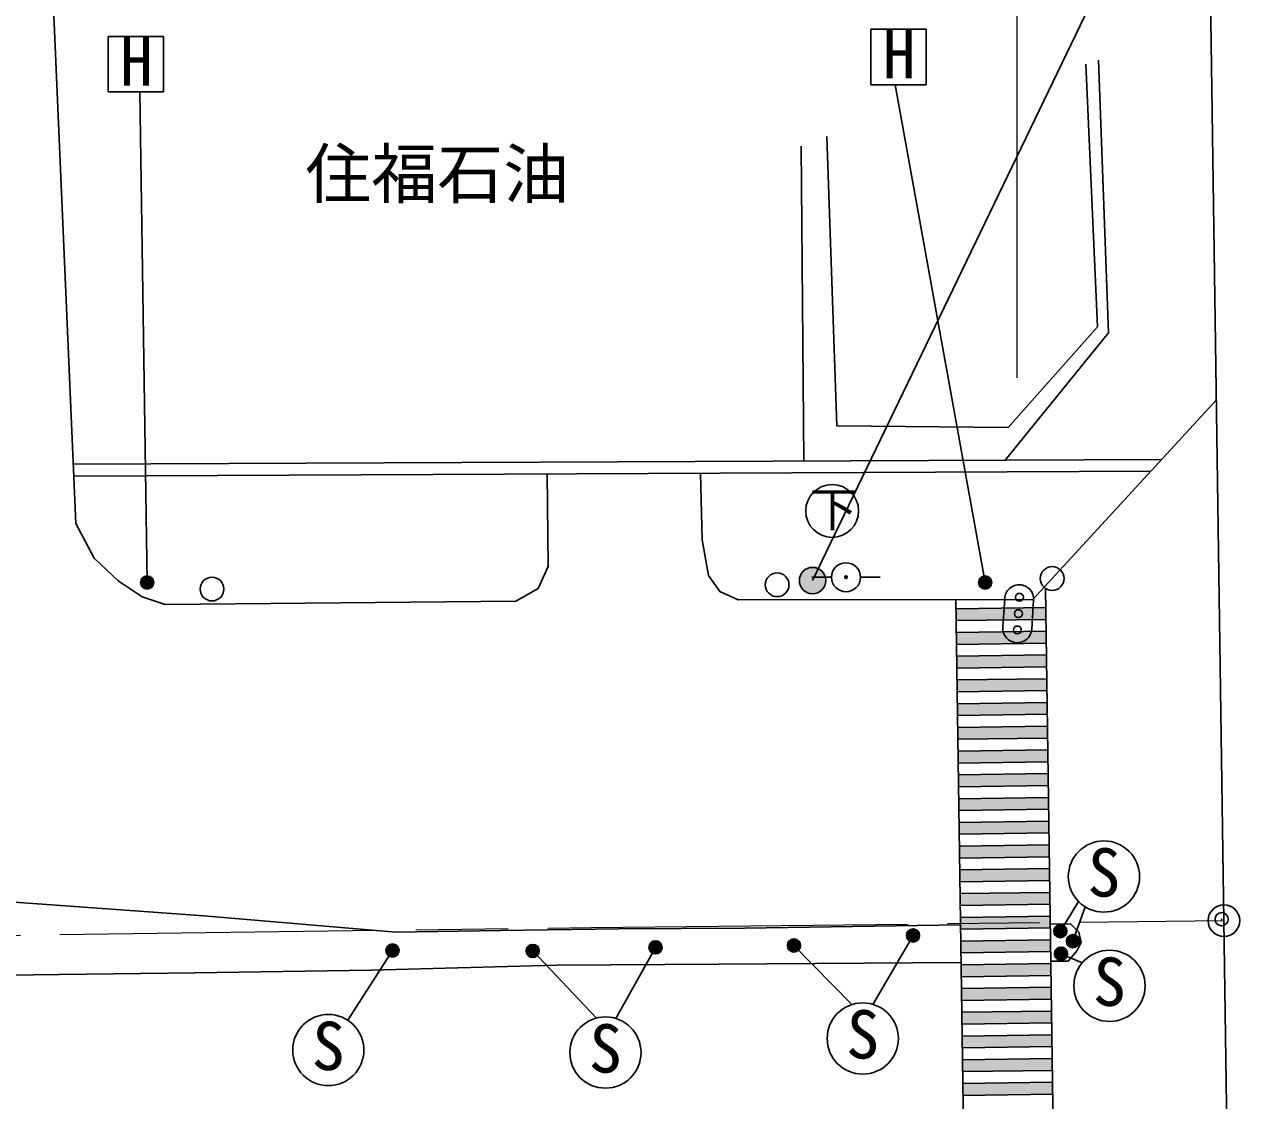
# Model space of a CAD drawing. Units: millimetres at full size, sheet at 1:1000; details may follow other scales. Extents: x 40000 to 680000, y 20000 to 380000.
# Drawn here: x 522929 to 569015, y 286826 to 327632 of the extents above; entities that cross this region are included whole.
import ezdxf
from ezdxf.enums import TextEntityAlignment as Align

# ---------------------------------------------------------------- set-up
doc = ezdxf.new("R2010")
doc.units = ezdxf.units.MM
doc.header["$LTSCALE"] = 1000
doc.header["$PDMODE"] = 32
doc.header["$PDSIZE"] = 500
doc.linetypes.add('CHAIN', pattern=[18.5, 12, -1.5, 3.5, -1.5])
for name, color, linetype, lineweight in [('M-BGD', 7, 'Continuous', 25), ('M-BGD-EXST', 7, 'Continuous', 25), ('M-BMK', 2, 'CHAIN', 13), ('M-BMK-OTRS', 5, 'Continuous', 25), ('M-BMK-SRVR', 3, 'Continuous', 25), ('M-STR-HTXT', 7, 'Continuous', 13), ('M-STR-STRC', 7, 'Continuous', 25), ('M-STR-STRD', 8, 'Continuous', 25)]:
    doc.layers.add(name, color=color, linetype=linetype, lineweight=lineweight)
doc.layers.add('M-BMK-HTXT', color=7, linetype='Continuous')
doc.layers.add('M-OTRS', color=6, linetype='Continuous')
doc.styles.add('ＭＳ ゴシック', font='')
doc.styles.get('ＭＳ ゴシック').set_extended_font_data('MS Gothic')

msp = doc.modelspace()

# ---------------------------------------------------------------- hatches: boundary and pattern name
at = {"layer": 'M-BGD'}
msp.add_hatch(color=256, dxfattribs=at).paths.add_polyline_path([(554037, 306670, 1), (554137, 306670, 1)])
at = {"layer": 'M-BGD-EXST'}
for points in [[(527837, 306473, 1), (527337, 306473, 1)], [(559616, 306473, 1), (559116, 306473, 1)], [(556878, 293092, 1), (556378, 293092, 1)], [(562464, 293253, 1), (561964, 293253, 1)], [(562942, 292876, 1), (562442, 292876, 1)], [(537140, 292517, 1), (536640, 292517, 1)], [(542456, 292502, 1), (541956, 292502, 1)], [(547111, 292640, 1), (546611, 292640, 1)], [(552364, 292708, 1), (551864, 292708, 1)], [(562489, 292398, 1), (561989, 292398, 1)]]:
    msp.add_hatch(color=256, dxfattribs=at).paths.add_polyline_path(points)
at = {"layer": 'M-STR-STRC'}
for points in [[(553318, 306545, 1), (552318, 306545, 1)], [(561662, 305524), (558262, 305475), (558268, 305025), (561669, 305074)], [(561675, 304624), (558275, 304575), (558281, 304125), (561682, 304174)], [(561688, 303725), (558288, 303676), (558294, 303226), (561695, 303275)], [(561701, 302825), (558300, 302776), (558307, 302326), (561708, 302375)], [(561714, 301925), (558313, 301876), (558320, 301426), (561721, 301475)], [(561727, 301025), (558326, 300976), (558333, 300526), (561733, 300575)], [(561740, 300125), (558339, 300076), (558346, 299626), (561746, 299675)], [(561753, 299225), (558352, 299176), (558359, 298726), (561759, 298775)], [(561766, 298325), (558365, 298276), (558372, 297826), (561772, 297875)], [(561779, 297425), (558378, 297376), (558385, 296926), (561785, 296975)], [(561792, 296525), (558391, 296476), (558398, 296026), (561798, 296075)], [(561805, 295625), (558404, 295576), (558411, 295126), (561811, 295175)], [(561818, 294725), (558417, 294676), (558424, 294226), (561824, 294275)], [(561831, 293826), (558430, 293777), (558437, 293327), (561837, 293376)], [(561844, 292926), (558443, 292877), (558450, 292427), (561850, 292476)], [(561857, 292026), (558456, 291977), (558463, 291527), (561863, 291576)], [(561870, 291126), (558469, 291077), (558475, 290627), (561876, 290676)], [(561883, 290226), (558482, 290177), (558488, 289727), (561889, 289776)], [(561896, 289326), (558495, 289277), (558501, 288827), (561902, 288876)], [(561908, 288426), (558508, 288377), (558514, 287927), (561915, 287976)], [(561921, 287526), (558521, 287477), (558527, 287027), (561928, 287076)]]:
    msp.add_hatch(color=256, dxfattribs=at).paths.add_polyline_path(points)

# ---------------------------------------------------------------- linework, layer by layer
at = {"layer": 'M-BGD'}
for p, q in [((552489, 311079), (552387, 323011)), ((566057, 311139), (524783, 310956)), ((565642, 310687), (524803, 310506)), ((553537, 306670), (552787, 306670)), ((554637, 306670), (555387, 306670))]:
    msp.add_line(p, q, dxfattribs=at)
for points in [[(523782, 334104), (524881, 308708), (525583, 307392), (526488, 306539), (527393, 305933), (528273, 305638), (541564, 305763), (542409, 306238), (542796, 307083), (542760, 310586)], [(563184, 326122), (563617, 316160), (560238, 312349), (553739, 312406), (553364, 323379)], [(560124, 311113), (564038, 315938), (563666, 326268)], [(568130, 313393), (561177, 305832), (550002, 305814), (549298, 306129), (548877, 306731), (548637, 308090), (548573, 310611)]]:
    msp.add_lwpolyline(points, dxfattribs=at)
for centre, radius in [((554087, 306670), 550), ((561903, 306622), 450), ((530046, 306223), 450), ((551474, 306385), 450), ((554087, 306670), 50)]:
    msp.add_circle(centre, radius, dxfattribs=at)
at = {"layer": 'M-BGD-EXST'}
for p, q in [((557128, 327443), (555028, 327443)), ((555028, 327443), (555028, 325343)), ((557128, 325343), (557128, 327443)), ((528205, 327168), (526105, 327168)), ((526105, 327168), (526105, 325068)), ((528205, 325068), (528205, 327168)), ((526105, 325068), (528205, 325068)), ((527587, 306473), (527305, 325068)), ((555028, 325343), (557128, 325343)), ((559366, 306473), (555954, 325343)), ((562214, 293253), (562906, 294375)), ((562692, 292876), (563151, 294179)), ((552114, 292708), (554304, 290468)), ((556628, 293092), (555105, 290479)), ((536890, 292517), (535196, 289875)), ((542206, 292502), (544631, 289960)), ((546861, 292640), (545356, 289945)), ((562239, 292398), (563043, 292048))]:
    msp.add_line(p, q, dxfattribs=at)
for centre, radius in [((553562, 309183), 1000), ((527587, 306473), 250), ((559366, 306473), 250), ((563867, 295324), 1350), ((556628, 293092), 250), ((562214, 293253), 250), ((562692, 292876), 250), ((536890, 292517), 250), ((542206, 292502), 250), ((546861, 292640), 250), ((552114, 292708), 250), ((562239, 292398), 250), ((564077, 291181), 1350), ((554723, 289184), 1350), ((534457, 288746), 1350), ((544965, 288652), 1350)]:
    msp.add_circle(centre, radius, dxfattribs=at)
at = {"layer": 'M-BMK'}
msp.add_lwpolyline([(66755, 292612), (110907, 292612), (144555, 292432), (150441, 292432), (180550, 292291), (205930, 292124), (241043, 291975), (270429, 291786), (308464, 291759), (347928, 291618), (363222, 291606), (399236, 291846), (430903, 292073), (461527, 292396), (505783, 292879), (544442, 293395), (568415, 293653)], dxfattribs=at)
at = {"layer": 'M-BMK-OTRS'}
msp.add_line((568962, 255873), (567898, 329367), dxfattribs=at)
at = {"layer": 'M-BMK-SRVR'}
msp.add_circle((568415, 293653), 600, dxfattribs=at)
at = {"layer": 'M-OTRS'}
msp.add_point((568330, 293705), dxfattribs=at)
at = {"layer": 'M-STR-HTXT'}
msp.add_line((560570, 349505), (560570, 314232), dxfattribs=at)
at = {"layer": 'M-STR-STRC'}
for p, q in [((562018, 280790), (561652, 306251)), ((558617, 280802), (558257, 305826)), ((560034, 304773), (560104, 305871)), ((561202, 305801), (561132, 304703)), ((558262, 305475), (561662, 305524)), ((558268, 305025), (561669, 305074)), ((558275, 304575), (561675, 304624)), ((558281, 304125), (561682, 304174)), ((558288, 303676), (561688, 303725)), ((558294, 303226), (561695, 303275)), ((558300, 302776), (561701, 302825)), ((558307, 302326), (561708, 302375)), ((558313, 301876), (561714, 301925)), ((558320, 301426), (561721, 301475)), ((558326, 300976), (561727, 301025)), ((558333, 300526), (561733, 300575)), ((558339, 300076), (561740, 300125)), ((558346, 299626), (561746, 299675)), ((558352, 299176), (561753, 299225)), ((558359, 298726), (561759, 298775)), ((558365, 298276), (561766, 298325)), ((558372, 297826), (561772, 297875)), ((558378, 297376), (561779, 297425)), ((558385, 296926), (561785, 296975)), ((558391, 296476), (561792, 296525)), ((558398, 296026), (561798, 296075)), ((558404, 295576), (561805, 295625)), ((558411, 295126), (561811, 295175)), ((558417, 294676), (561818, 294725)), ((558424, 294226), (561824, 294275)), ((558430, 293777), (561831, 293826)), ((558437, 293327), (561837, 293376)), ((558443, 292877), (561844, 292926)), ((558450, 292427), (561850, 292476)), ((558456, 291977), (561857, 292026)), ((558463, 291527), (561863, 291576)), ((558469, 291077), (561870, 291126)), ((558475, 290627), (561876, 290676)), ((558482, 290177), (561883, 290226)), ((558488, 289727), (561889, 289776)), ((558495, 289277), (561896, 289326)), ((558501, 288827), (561902, 288876)), ((558508, 288377), (561908, 288426)), ((558514, 287927), (561915, 287976)), ((558521, 287477), (561921, 287526)), ((558527, 287027), (561928, 287076))]:
    msp.add_line(p, q, dxfattribs=at)
msp.add_lwpolyline([(552818, 306545), (566586, 335098), (566768, 335340)], dxfattribs=at)
for centre, radius in [((552818, 306545), 500), ((560663, 305910), 150), ((560624, 305291), 150), ((560585, 304672), 150)]:
    msp.add_circle(centre, radius, dxfattribs=at)
for centre, start, end in [((560653, 305836), 86.3579, 176.3579), ((560653, 305836), 356.3579, 86.3579), ((560583, 304738), 176.3579, 266.3579), ((560583, 304738), 266.3579, 356.3579)]:
    msp.add_arc(centre, 550, start, end, dxfattribs=at)
at = {"layer": 'M-STR-STRD'}
for points in [[(383049, 293324), (388461, 293348), (394729, 293386), (404259, 293454), (416766, 293569), (427723, 293652), (449138, 293808), (466101, 294054), (476781, 294252), (487747, 294308), (499490, 294397), (511020, 294548), (515807, 294561), (519913, 294547), (529730, 293831), (537016, 293219), (540985, 293276), (545473, 293340), (550238, 293372), (558434, 293490)], [(561835, 293520), (562603, 293528), (562910, 293216), (562998, 292825), (562852, 292519), (562515, 292121), (561855, 292111)], [(558455, 292062), (549257, 291997), (543139, 291962), (536076, 291769), (529395, 291668), (524249, 291608), (516488, 291503), (504125, 291330), (491683, 291160), (474182, 291025), (464213, 290892), (451584, 290701), (433926, 290560), (423461, 290416), (417732, 290790), (409624, 291305), (402889, 291616), (395480, 291733), (383049, 291677)]]:
    msp.add_lwpolyline(points, dxfattribs=at)

# ---------------------------------------------------------------- texts
at = {"layer": 'M-BGD-EXST', "style": 'ＭＳ ゴシック'}
for s, height, p in [('H', 1833, (555481, 325035)), ('H', 1833, (526558, 324760)), ('下', 1320, (552710, 308196))]:
    msp.add_text(s, height=height, dxfattribs=at).set_placement(p, align=Align.BOTTOM_LEFT)
for p in [(563211, 294031), (563422, 289888), (554068, 287892), (533801, 287454), (544310, 287360)]:
    msp.add_text('S', height=1833, rotation=358.508, dxfattribs=at).set_placement(p, align=Align.BOTTOM_LEFT)
at = {"layer": 'M-BMK-HTXT', "style": 'ＭＳ ゴシック'}
msp.add_text('住福石油', height=1833, dxfattribs=at).set_placement((533588, 320499), align=Align.BOTTOM_LEFT)

doc.saveas('drawing.dxf')
